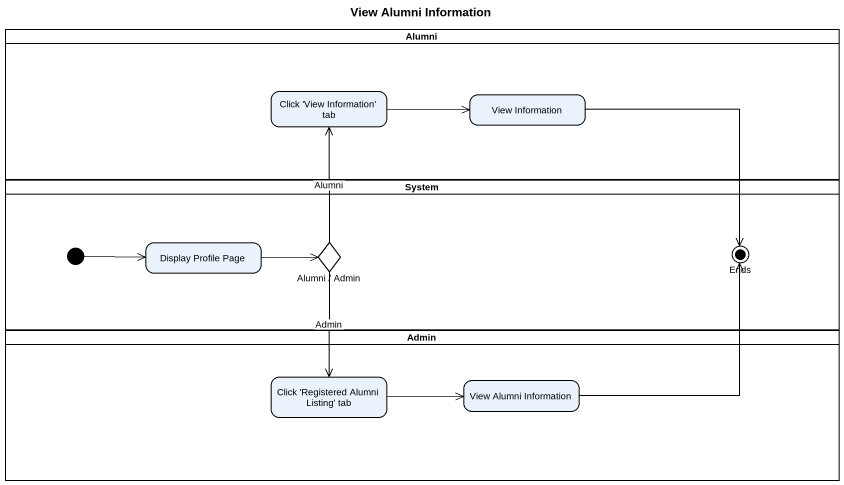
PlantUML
@startuml
title View Alumni Information
hide empty description
state Alumni <<partition>> {
  state "Click 'View Information' tab" as Click_View_Information_tab
  state "View Information" as View_Information
}
state System <<partition>> {
  state "Display Profile Page" as Display_Profile_Page
  state "Alumni / Admin" as Alumni_Admin <<choice>>
  state Ends <<end>>
  [*] -right-> Display_Profile_Page
}
state Admin <<partition>> {
  state "Click 'Registered Alumni Listing' tab" as Click_Registered_Alumni
  state "View Alumni Information" as View_Alumni_Information
}
Click_View_Information_tab -right-> View_Information
View_Information --> Ends
Display_Profile_Page -right-> Alumni_Admin
Alumni_Admin -up-> Click_View_Information_tab : Alumni
Alumni_Admin --> Click_Registered_Alumni : Admin
Click_Registered_Alumni -right-> View_Alumni_Information
View_Alumni_Information -up-> Ends
@enduml
